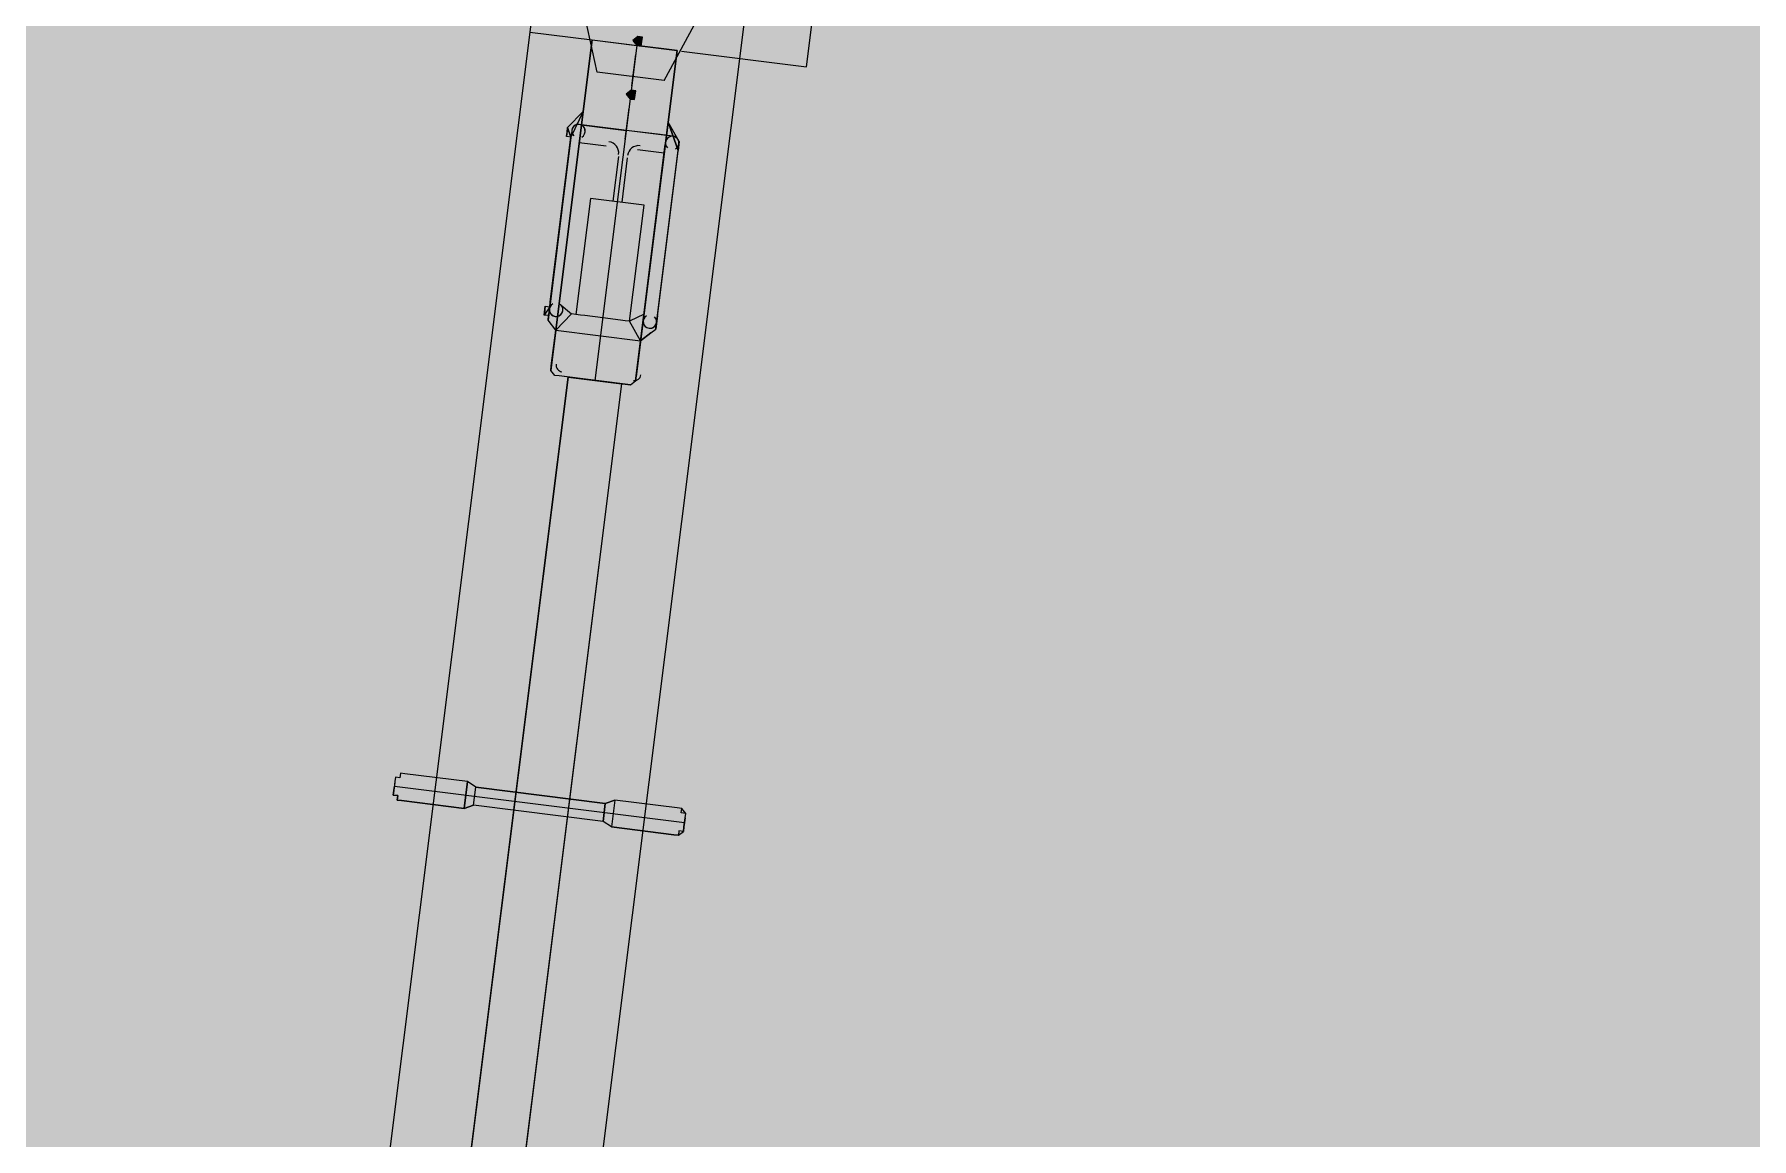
# Model space of a CAD drawing. Header units: metres. Extents: x -4 to 509425, y 7549 to 4732445.
# Drawn here: x 476060.739 to 476063.971, y 4719761.578 to 4719763.656 of the extents above; entities that cross this region are included whole.
import ezdxf

# ---------------------------------------------------------------- set-up
doc = ezdxf.new("R2010")
doc.units = ezdxf.units.M
doc.header["$LTSCALE"] = 0.01
doc.header["$MEASUREMENT"] = 0
doc.layers.get('0').update_dxf_attribs({"lineweight": 0})
doc.layers.add('_SUBESTACIÓN', color=1, linetype='Continuous')
doc.layers.add('SUBESTACION LA VID', color=253, linetype='Continuous')

# ---------------------------------------------------------------- blocks, each defined once
blk = doc.blocks.new('A$Cfff6051d')
at = {"layer": 'SUBESTACION LA VID', "transparency": 33554687}
h = blk.add_hatch(color=256, dxfattribs=at)
h.dxf.hatch_style = 2
h.paths.add_polyline_path([(476061.8826, 4719763.6419), (476061.8836, 4719763.6503), (476061.8752, 4719763.6513), (476061.8658, 4719763.644), (476061.8731, 4719763.6345), (476061.8815, 4719763.6335)])
h = blk.add_hatch(color=256, dxfattribs=at)
h.dxf.hatch_style = 2
h.paths.add_polyline_path([(476061.8699, 4719763.5411), (476061.871, 4719763.5495), (476061.8626, 4719763.5505), (476061.8531, 4719763.5432), (476061.8605, 4719763.5337), (476061.8689, 4719763.5327)])
at = {"layer": 'SUBESTACION LA VID', "lineweight": 15}
for p, q in [((476061.7985, 4719763.5842), (476061.7388, 4719763.8562)), ((476061.9245, 4719763.5684), (476062.058, 4719763.8161)), ((476061.8636, 4719763.5589), (476061.871, 4719763.6177)), ((476061.9245, 4719763.5684), (476061.7985, 4719763.5842)), ((476061.7428, 4719763.4802), (476061.7723, 4719763.5107)), ((476061.851, 4719763.4581), (476061.8584, 4719763.5169)), ((476061.7502, 4719763.4708), (476061.7081, 4719763.1347)), ((476061.7249, 4719763.1326), (476061.767, 4719763.4687)), ((476061.9529, 4719763.4539), (476061.9319, 4719763.4906)), ((476061.8845, 4719763.1126), (476061.9266, 4719763.4486)), ((476061.9518, 4719763.4455), (476061.9097, 4719763.1095)), ((476061.8384, 4719763.4256), (476061.8278, 4719763.3416)), ((476061.8552, 4719763.4235), (476061.8447, 4719763.3395)), ((476061.727, 4719763.1494), (476061.7501, 4719763.1295)), ((476061.8866, 4719763.1294), (476061.8593, 4719763.1158)), ((476061.8992, 4719763.0937), (476061.8803, 4719763.079)), ((476061.7437, 4719763.0108), (476061.4467, 4719760.6419)), ((476061.8613, 4719762.9961), (476061.7269, 4719763.0129)), ((476061.8445, 4719762.9982), (476061.5475, 4719760.6293))]:
    blk.add_line(p, q, dxfattribs=at)
at = {"layer": 'SUBESTACION LA VID', "lineweight": 0}
for p, q in [((476061.7723, 4719763.5107), (476061.7122, 4719763.0318)), ((476061.7428, 4719763.4802), (476061.7418, 4719763.4718)), ((476061.7428, 4719763.4802), (476061.7491, 4719763.4624)), ((476061.7428, 4719763.4802), (476061.7491, 4719763.4624)), ((476061.9319, 4719763.4906), (476061.9507, 4719763.4371)), ((476061.9529, 4719763.4539), (476061.9507, 4719763.4371)), ((476061.9529, 4719763.4539), (476061.9518, 4719763.4455)), ((476061.7091, 4719763.1431), (476061.6986, 4719763.1274)), ((476061.7102, 4719763.1515), (476061.707, 4719763.1263)), ((476061.7102, 4719763.1515), (476061.707, 4719763.1263)), ((476061.7091, 4719763.1431), (476061.707, 4719763.1263)), ((476061.6997, 4719763.1358), (476061.6986, 4719763.1274)), ((476061.9118, 4719763.1263), (476061.9086, 4719763.1011)), ((476061.9118, 4719763.1263), (476061.9086, 4719763.1011)), ((476061.9107, 4719763.1179), (476061.9086, 4719763.1011)), ((476061.9107, 4719763.1179), (476061.9086, 4719763.1011)), ((476061.9107, 4719763.1179), (476061.9097, 4719763.1095)), ((476061.7437, 4719763.0108), (476061.8445, 4719762.9982)), ((476061.9639, 4719762.1812), (476061.9629, 4719762.1728))]:
    blk.add_line(p, q, dxfattribs=at)
at = {"layer": 'SUBESTACION LA VID', "lineweight": 15}
for points in [[(476062.275, 4719768.4732), (476062.0338, 4719766.5495), (476057.6569, 4719731.6377)], [(476062.6698, 4719768.4237), (476062.4286, 4719766.5), (476058.0517, 4719731.5882)], [(476061.9571, 4719763.624), (476062.1923, 4719763.5945), (476062.2587, 4719764.1237), (476062.0235, 4719764.1532)], [(476061.6894, 4719763.8026), (476061.6715, 4719763.6598), (476061.7891, 4719763.6451)], [(476061.7941, 4719763.0045), (476061.7269, 4719763.0129), (476061.7185, 4719763.014), (476061.7112, 4719763.0234), (476061.7122, 4719763.0318), (476061.7207, 4719763.099), (476061.706, 4719763.1179), (476061.707, 4719763.1263), (476061.6986, 4719763.1274), (476061.6997, 4719763.1358), (476061.7007, 4719763.1442), (476061.7091, 4719763.1431), (476061.7102, 4719763.1515), (476061.7291, 4719763.3028), (476061.7491, 4719763.4624), (476061.7407, 4719763.4634), (476061.7418, 4719763.4718), (476061.7428, 4719763.4802), (476061.7723, 4719763.5107), (476061.7891, 4719763.6451), (476061.8731, 4719763.6345), (476061.7941, 4719763.0045)], [(476061.9487, 4719763.6251), (476061.9287, 4719763.4654), (476061.7691, 4719763.4855), (476061.7891, 4719763.6451), (476061.9487, 4719763.6251)], [(476061.7941, 4719763.0045), (476061.8613, 4719762.9961), (476061.8708, 4719763.0034), (476061.8718, 4719763.0118), (476061.8803, 4719763.079), (476061.8992, 4719763.0937), (476061.9086, 4719763.1011), (476061.9097, 4719763.1095), (476061.9107, 4719763.1179), (476061.9118, 4719763.1263), (476061.9307, 4719763.2775), (476061.9507, 4719763.4371), (476061.9518, 4719763.4455), (476061.9529, 4719763.4539), (476061.9319, 4719763.4906), (476061.9487, 4719763.6251), (476061.8731, 4719763.6345), (476061.7941, 4719763.0045)], [(476061.7691, 4719763.4855), (476061.8027, 4719763.4812), (476061.8531, 4719763.4749)], [(476061.9455, 4719763.4633), (476061.9119, 4719763.4676), (476061.8531, 4719763.4749)], [(476061.7649, 4719763.4519), (476061.7901, 4719763.4487), (476061.8153, 4719763.4455)], [(476061.9245, 4719763.4318), (476061.8993, 4719763.435), (476061.8741, 4719763.4382)], [(476061.8593, 4719763.1158), (476061.8867, 4719763.3342), (476061.7858, 4719763.3468), (476061.7585, 4719763.1284)], [(476061.8803, 4719763.079), (476061.8593, 4719763.1158), (476061.8509, 4719763.1168), (476061.8425, 4719763.1179), (476061.8089, 4719763.1221), (476061.7753, 4719763.1263), (476061.7669, 4719763.1274), (476061.7585, 4719763.1284), (476061.7501, 4719763.1295), (476061.7207, 4719763.099), (476061.706, 4719763.1179)], [(476061.7122, 4719763.0318), (476061.7207, 4719763.099), (476061.8803, 4719763.079), (476061.8718, 4719763.0118)], [(476061.7437, 4719763.0108), (476061.8445, 4719762.9982), (476061.5475, 4719760.6293), (476061.4467, 4719760.6419), (476061.7437, 4719763.0108)], [(476061.4368, 4719762.2643), (476061.4284, 4719762.2654), (476061.4274, 4719762.257), (476061.419, 4719762.258), (476061.4179, 4719762.2496), (476061.4158, 4719762.2328), (476061.4148, 4719762.2244), (476061.4232, 4719762.2234), (476061.4221, 4719762.215), (476061.4305, 4719762.2139), (476061.5481, 4719762.1992), (476061.5544, 4719762.2496), (476061.4368, 4719762.2643)], [(476061.9629, 4719762.1728), (476061.9639, 4719762.1812), (476061.965, 4719762.1896), (476061.9577, 4719762.199), (476061.9493, 4719762.2001), (476061.8316, 4719762.2148), (476061.8138, 4719762.2085), (476061.5702, 4719762.2391), (476061.5544, 4719762.2496), (476061.4368, 4719762.2643), (476061.4284, 4719762.2654), (476061.4274, 4719762.257), (476061.419, 4719762.258), (476061.4179, 4719762.2496), (476061.4169, 4719762.2412), (476061.9629, 4719762.1728)], [(476061.9629, 4719762.1728), (476061.9618, 4719762.1644), (476061.9608, 4719762.156), (476061.9524, 4719762.157), (476061.9513, 4719762.1486), (476061.9429, 4719762.1497), (476061.8253, 4719762.1644), (476061.8096, 4719762.1749), (476061.566, 4719762.2055), (476061.5481, 4719762.1992), (476061.4305, 4719762.2139), (476061.4221, 4719762.215), (476061.4232, 4719762.2234), (476061.4148, 4719762.2244), (476061.4158, 4719762.2328), (476061.4169, 4719762.2412), (476061.9629, 4719762.1728)], [(476061.5544, 4719762.2496), (476061.5481, 4719762.1992), (476061.566, 4719762.2055), (476061.5702, 4719762.2391), (476061.5544, 4719762.2496)], [(476061.8138, 4719762.2085), (476061.8096, 4719762.1749), (476061.566, 4719762.2055), (476061.5702, 4719762.2391), (476061.8138, 4719762.2085)], [(476061.8316, 4719762.2148), (476061.8253, 4719762.1644), (476061.8096, 4719762.1749), (476061.8138, 4719762.2085), (476061.8316, 4719762.2148)], [(476061.9493, 4719762.2001), (476061.8316, 4719762.2148), (476061.8253, 4719762.1644), (476061.9429, 4719762.1497), (476061.9513, 4719762.1486), (476061.9608, 4719762.156), (476061.9618, 4719762.1644), (476061.9639, 4719762.1812), (476061.965, 4719762.1896), (476061.9566, 4719762.1906), (476061.9577, 4719762.199), (476061.9493, 4719762.2001)]]:
    blk.add_lwpolyline(points, dxfattribs=at)
at = {"layer": 'SUBESTACION LA VID', "lineweight": 0}
for points in [[(476061.7891, 4719763.6451), (476061.7112, 4719763.0234), (476061.7723, 4719763.5107)], [(476061.9487, 4719763.6251), (476061.8708, 4719763.0034), (476061.9319, 4719763.4906), (476061.8718, 4719763.0118)], [(476061.7491, 4719763.4624), (476061.706, 4719763.1179), (476061.7291, 4719763.3028)], [(476061.7418, 4719763.4718), (476061.7428, 4719763.4802), (476061.7407, 4719763.4634)], [(476061.7428, 4719763.4802), (476061.7418, 4719763.4718), (476061.7428, 4719763.4802)], [(476061.9319, 4719763.4906), (476061.9507, 4719763.4371), (476061.9319, 4719763.4906)], [(476061.9507, 4719763.4371), (476061.9529, 4719763.4539), (476061.9518, 4719763.4455), (476061.9529, 4719763.4539)], [(476061.7007, 4719763.1442), (476061.6986, 4719763.1274), (476061.7007, 4719763.1442), (476061.6986, 4719763.1274)], [(476061.9107, 4719763.1179), (476061.9086, 4719763.1011), (476061.9107, 4719763.1179), (476061.9086, 4719763.1011)]]:
    blk.add_lwpolyline(points, dxfattribs=at)
at = {"layer": 'SUBESTACION LA VID'}
for points in [[(476061.8826, 4719763.6419), (476061.8836, 4719763.6503), (476061.8752, 4719763.6513), (476061.8658, 4719763.644), (476061.8731, 4719763.6345), (476061.8815, 4719763.6335)], [(476061.8699, 4719763.5411), (476061.871, 4719763.5495), (476061.8626, 4719763.5505), (476061.8531, 4719763.5432), (476061.8605, 4719763.5337), (476061.8689, 4719763.5327)]]:
    blk.add_lwpolyline(points, close=True, dxfattribs=at)
at = {"layer": 'SUBESTACION LA VID', "lineweight": 0}
for points in [[(476061.8826, 4719763.6419), (476061.8836, 4719763.6503), (476061.8752, 4719763.6513), (476061.8658, 4719763.644), (476061.8731, 4719763.6345), (476061.8815, 4719763.6335)], [(476061.8699, 4719763.5411), (476061.871, 4719763.5495), (476061.8626, 4719763.5505), (476061.8531, 4719763.5432), (476061.8605, 4719763.5337), (476061.8689, 4719763.5327)]]:
    blk.add_lwpolyline(points, close=True, dxfattribs=at)
at = {"layer": 'SUBESTACION LA VID'}
for points in [[(475976.8769, 4719766.927), (475976.8769, 4719766.927), (475976.8959, 4719767.0782), (475976.8959, 4719767.0782), (475976.8959, 4719767.0782), (476072.6239, 4719754.9233), (476072.6239, 4719754.9233), (476072.6239, 4719754.9233), (475976.8769, 4719766.927), (475976.8769, 4719766.927)], [(475976.8959, 4719767.0782), (475976.8959, 4719767.0782), (476072.6239, 4719754.9233), (476072.6239, 4719754.9233), (476072.6239, 4719754.9233), (476072.6429, 4719755.0745), (476072.6429, 4719755.0745), (476072.6429, 4719755.0745), (475976.8959, 4719767.0782), (475976.8959, 4719767.0782)], [(476061.7491, 4719763.4624), (476061.7491, 4719763.4624), (476061.7723, 4719763.5107), (476061.7723, 4719763.5107), (476061.7723, 4719763.5107), (476061.7428, 4719763.4802), (476061.7428, 4719763.4802), (476061.7428, 4719763.4802), (476061.7491, 4719763.4624), (476061.7491, 4719763.4624)]]:
    blk.add_open_spline(points, degree=3, knots=[0, 0, 0, 0, 1, 1, 1, 2, 2, 2, 3, 3, 3, 3], dxfattribs=at)
at = {"layer": 'SUBESTACION LA VID', "lineweight": 0}
for points in [[(475976.8769, 4719766.927), (475976.8769, 4719766.927), (475976.8959, 4719767.0782), (475976.8959, 4719767.0782), (475976.8959, 4719767.0782), (476072.6239, 4719754.9233), (476072.6239, 4719754.9233), (476072.6239, 4719754.9233), (475976.8769, 4719766.927), (475976.8769, 4719766.927)], [(475976.8959, 4719767.0782), (475976.8959, 4719767.0782), (476072.6239, 4719754.9233), (476072.6239, 4719754.9233), (476072.6239, 4719754.9233), (476072.6429, 4719755.0745), (476072.6429, 4719755.0745), (476072.6429, 4719755.0745), (475976.8959, 4719767.0782), (475976.8959, 4719767.0782)], [(476061.7491, 4719763.4624), (476061.7491, 4719763.4624), (476061.7723, 4719763.5107), (476061.7723, 4719763.5107), (476061.7723, 4719763.5107), (476061.7428, 4719763.4802), (476061.7428, 4719763.4802), (476061.7428, 4719763.4802), (476061.7491, 4719763.4624), (476061.7491, 4719763.4624)]]:
    blk.add_open_spline(points, degree=3, knots=[0, 0, 0, 0, 1, 1, 1, 2, 2, 2, 3, 3, 3, 3], dxfattribs=at)
at = {"layer": 'SUBESTACION LA VID', "lineweight": 15}
for points in [[(476061.7649, 4719763.486), (476061.7595, 4719763.4867), (476061.7543, 4719763.4838), (476061.7519, 4719763.4789), (476061.7495, 4719763.474), (476061.7505, 4719763.4681), (476061.7544, 4719763.4643)], [(476061.7759, 4719763.4718), (476061.7768, 4719763.4788), (476061.7719, 4719763.4851), (476061.7649, 4719763.486), (476061.7579, 4719763.4869), (476061.7516, 4719763.4819), (476061.7507, 4719763.475)], [(476061.7697, 4719763.4624), (476061.7744, 4719763.4651), (476061.7769, 4719763.4706), (476061.7758, 4719763.4759), (476061.7747, 4719763.4813), (476061.7703, 4719763.4853), (476061.7649, 4719763.486)], [(476061.9413, 4719763.4639), (476061.9359, 4719763.4645), (476061.9307, 4719763.4617), (476061.9283, 4719763.4568), (476061.9259, 4719763.4519), (476061.9269, 4719763.446), (476061.9308, 4719763.4422)], [(476061.9523, 4719763.4497), (476061.9532, 4719763.4566), (476061.9483, 4719763.463), (476061.9413, 4719763.4639), (476061.9343, 4719763.4647), (476061.928, 4719763.4598), (476061.9271, 4719763.4528)], [(476061.9461, 4719763.4403), (476061.9508, 4719763.443), (476061.9533, 4719763.4485), (476061.9522, 4719763.4538), (476061.9511, 4719763.4591), (476061.9467, 4719763.4632), (476061.9413, 4719763.4639)], [(476061.7148, 4719763.1483), (476061.7101, 4719763.1456), (476061.7077, 4719763.1402), (476061.7087, 4719763.1348), (476061.7098, 4719763.1295), (476061.7142, 4719763.1254), (476061.7196, 4719763.1248)], [(476061.7086, 4719763.139), (476061.7077, 4719763.132), (476061.7127, 4719763.1256), (476061.7196, 4719763.1248), (476061.7266, 4719763.1239), (476061.7329, 4719763.1288), (476061.7338, 4719763.1358)], [(476061.7196, 4719763.1248), (476061.725, 4719763.1241), (476061.7303, 4719763.1269), (476061.7326, 4719763.1318), (476061.735, 4719763.1367), (476061.734, 4719763.1426), (476061.7301, 4719763.1464)], [(476061.8912, 4719763.1262), (476061.8865, 4719763.1235), (476061.8841, 4719763.118), (476061.8852, 4719763.1127), (476061.8862, 4719763.1074), (476061.8906, 4719763.1033), (476061.896, 4719763.1027)], [(476061.885, 4719763.1168), (476061.8841, 4719763.1099), (476061.8891, 4719763.1035), (476061.896, 4719763.1027), (476061.903, 4719763.1018), (476061.9093, 4719763.1067), (476061.9102, 4719763.1137)], [(476061.896, 4719763.1027), (476061.9014, 4719763.102), (476061.9067, 4719763.1048), (476061.909, 4719763.1097), (476061.9114, 4719763.1146), (476061.9104, 4719763.1205), (476061.9065, 4719763.1243)], [(476061.7212, 4719763.035), (476061.7207, 4719763.0316), (476061.7217, 4719763.0283), (476061.7237, 4719763.0256), (476061.7258, 4719763.0229), (476061.7288, 4719763.0212), (476061.7322, 4719763.0208)]]:
    blk.add_open_spline(points, degree=3, knots=[0, 0, 0, 0, 1, 1, 1, 2, 2, 2, 2], dxfattribs=at)
for points in [[(476061.8389, 4719763.4298), (476061.8404, 4719763.4414), (476061.8321, 4719763.452), (476061.8205, 4719763.4534)], [(476061.8793, 4719763.446), (476061.8677, 4719763.4475), (476061.8572, 4719763.4393), (476061.8557, 4719763.4277)], [(476061.8666, 4719763.004), (476061.8735, 4719763.0031), (476061.8799, 4719763.008), (476061.8808, 4719763.015)]]:
    blk.add_open_spline(points, degree=3, dxfattribs=at)

msp = doc.modelspace()

# ---------------------------------------------------------------- hatches: boundary and pattern name
at = {"layer": '_SUBESTACIÓN', "transparency": 33554559}
h = msp.add_hatch(color=1, dxfattribs=at)
h.dxf.hatch_style = 1
h.paths.add_polyline_path([(475968.6399, 4719805.825), (476089.9386, 4719790.615), (476078.1686, 4719696.74), (475956.8686, 4719711.9502)])

# ---------------------------------------------------------------- block references
at = {"linetype": 'Continuous'}
msp.add_blockref('A$Cfff6051d', (0, 0), dxfattribs=at)

doc.saveas('drawing.dxf')
